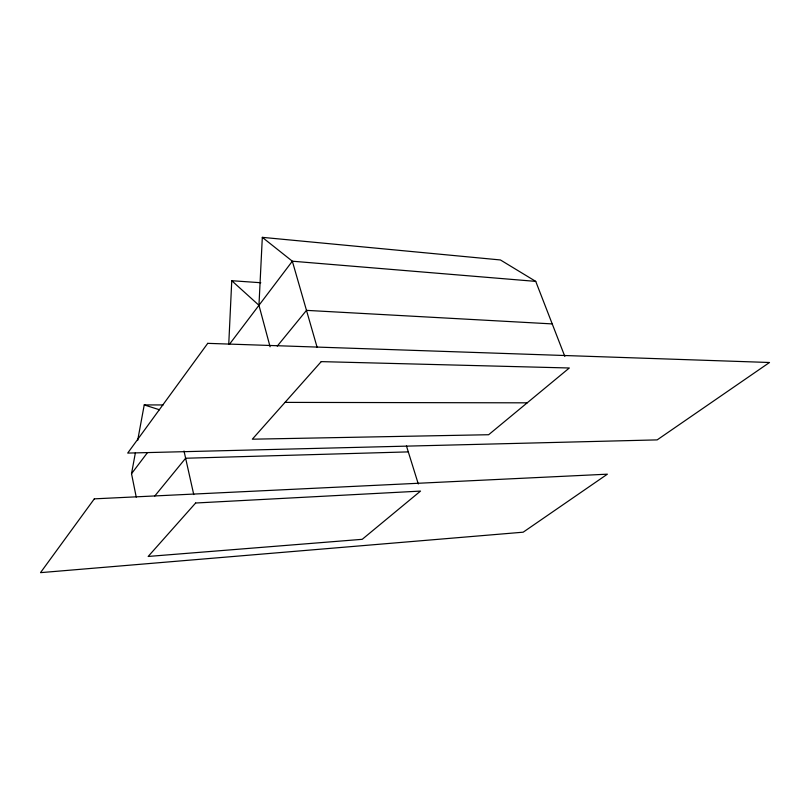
<?xml version="1.0" encoding="UTF-8"?>
<svg xmlns="http://www.w3.org/2000/svg" width="810" height="810" viewBox="0 0 810 810"><rect width="100%" height="100%" fill="white"/><g stroke="black" fill="none" stroke-linecap="round" stroke-linejoin="round"><path stroke-width="1.21" d="M228.754 344.048L231.761 280.716L260.8 282.731M270.094 346.791L258.957 305.309L262.318 237.35L500.428 259.959L535.734 281.384L564.823 356.39M136.242 497.137L131.524 473.688L135.381 452.82M137.649 440.539L144.231 404.929L163.134 404.939M131.524 473.688L147.339 452.8M229.453 344.291L292.339 261.205L535.734 281.384M154.761 496.014L185.632 458.237L408.301 451.889M277.253 346.123L306.484 310.362L552.228 323.909M285.019 402.388L527.209 402.833M144.231 404.929L159.499 409.769M262.318 237.35L292.339 261.205L317.115 347.318M231.761 280.716L258.957 305.309M406.448 445.956L418.294 483.965M184.012 451.028L193.742 494.546M94.324 498.849L40.5 572.65L523.179 532.19L607.389 474.174L94.324 498.849M207.735 343.349L127.697 453.084L657.163 439.891L769.5 362.495L207.735 343.349M195.635 503.01L148.179 556.45L362.222 539.318L420.522 491.093L195.635 503.01M321.226 361.625L252.325 439.192L488.643 434.727L569.319 367.993L321.226 361.625"/></g></svg>
